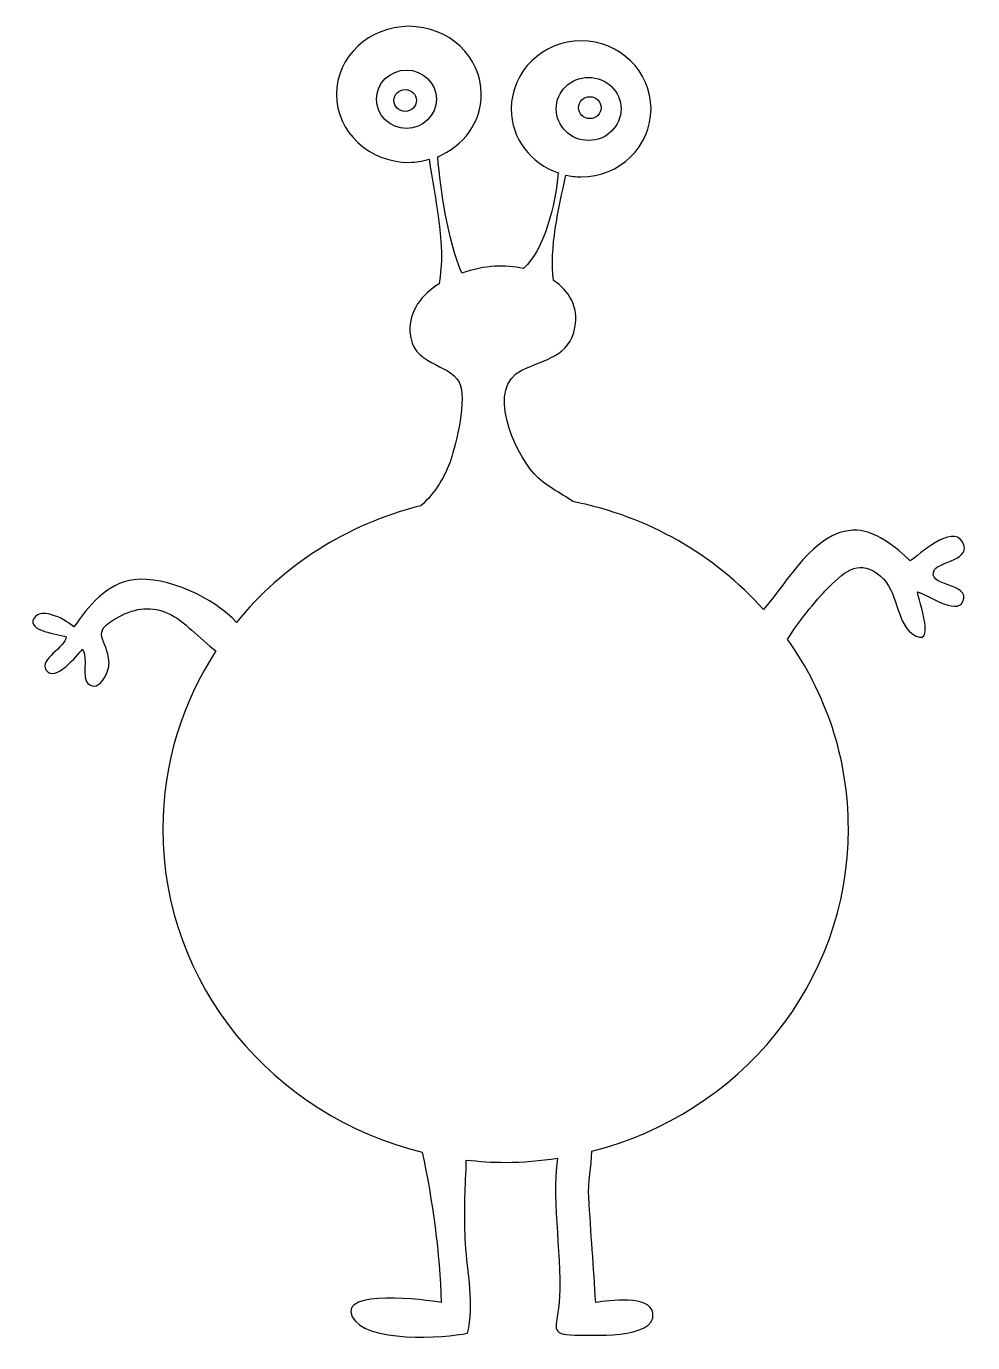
# Model space of a CAD drawing. Header units: centimetres. Extents: x -5.7 to 5.8, y -8 to 8.
import ezdxf

# ---------------------------------------------------------------- set-up
doc = ezdxf.new("R2010")
doc.units = ezdxf.units.CM
doc.header["$MEASUREMENT"] = 0
doc.layers.add('Camada 1', color=7, linetype='Continuous')

msp = doc.modelspace()

# ---------------------------------------------------------------- linework, layer by layer
at = {"layer": 'Camada 1'}
for points, knots in [([(5.63438, 0.97311), (5.55784, 0.8042), (5.19459, 1.06847), (5.08436, 1.08992), (5.08436, 1.08992), (5.09701, 0.99755), (5.32701, 0.36618), (5.01745, 0.58599), (5.01745, 0.58599), (4.82549, 0.72207), (4.84796, 1.10656), (4.63497, 1.28388), (4.63497, 1.28388), (4.38491, 1.49266), (4.22643, 1.36143), (4.00981, 1.14984), (4.00981, 1.14984), (3.91205, 1.05427), (3.63632, 0.73569), (3.50768, 0.51545), (3.50768, 0.51545), (3.97234, -0.13812), (4.24581, -0.93), (4.24581, -1.78476), (4.24581, -1.78476), (4.24581, -3.66841), (2.92258, -5.24731), (1.13251, -5.69996), (1.13251, -5.69996), (1.12489, -5.88488), (1.08422, -6.06942), (1.09504, -6.25977), (1.09504, -6.25977), (1.11928, -6.68517), (1.15333, -7.11115), (1.17899, -7.5349), (1.17899, -7.5349), (1.33226, -7.51344), (1.84521, -7.44193), (1.87326, -7.66574), (1.87326, -7.66574), (1.91334, -7.98694), (1.09001, -7.92982), (0.92491, -7.93022), (0.92491, -7.93022), (0.60995, -7.93064), (0.70671, -7.82584), (0.72996, -7.5802), (0.72996, -7.5802), (0.78483, -7.00373), (0.63558, -6.36375), (0.71353, -5.78331), (0.71353, -5.78331), (0.50776, -5.81395), (0.29938, -5.8344), (0.08517, -5.8344), (0.08517, -5.8344), (-0.07713, -5.8344), (-0.23662, -5.82318), (-0.3937, -5.80596), (-0.3937, -5.80596), (-0.3933, -5.85324), (-0.39209, -5.89952), (-0.3937, -5.9264), (-0.3937, -5.9264), (-0.41153, -6.22734), (-0.41754, -6.51565), (-0.40071, -6.81921), (-0.40071, -6.81921), (-0.38147, -7.16325), (-0.2903, -7.5688), (-0.37547, -7.9058), (-0.37547, -7.9058), (-0.65357, -7.97454), (-1.62676, -8.02322), (-1.77583, -7.70943), (-1.77583, -7.70943), (-1.93873, -7.36661), (-0.8794, -7.50268), (-0.69503, -7.53491), (-0.69503, -7.53491), (-0.71448, -6.93243), (-0.79922, -6.30544), (-0.92707, -5.70897), (-0.92707, -5.70897), (-2.73499, -5.26836), (-4.07585, -3.68104), (-4.07585, -1.78478), (-4.07585, -1.78478), (-4.07585, -0.98973), (-3.83741, -0.25096), (-3.43088, 0.37456), (-3.43088, 0.37456), (-3.62143, 0.51902), (-3.82762, 0.74783), (-3.99772, 0.8248), (-3.99772, 0.8248), (-4.21232, 0.92198), (-4.39806, 0.90153), (-4.60825, 0.78874), (-4.60825, 0.78874), (-4.99055, 0.58276), (-4.73848, 0.53186), (-4.72827, 0.23132), (-4.72827, 0.23132), (-4.72427, 0.12051), (-4.84609, -0.14156), (-4.98555, -0.02054), (-4.98555, -0.02054), (-5.0581, 0.04256), (-4.98415, 0.29384), (-5.04847, 0.39501), (-5.04847, 0.39501), (-5.10938, 0.33389), (-5.38489, -0.02597), (-5.49469, 0.14635), (-5.49469, 0.14635), (-5.57462, 0.272), (-5.25704, 0.42046), (-5.24643, 0.54669), (-5.24643, 0.54669), (-5.3388, 0.57675), (-5.73194, 0.61622), (-5.63997, 0.76831), (-5.63997, 0.76831), (-5.5448, 0.92521), (-5.2268, 0.73585), (-5.15507, 0.66512), (-5.15507, 0.66512), (-4.97275, 0.91801), (-4.76555, 1.1959), (-4.42294, 1.23858), (-4.42294, 1.23858), (-4.03543, 1.28628), (-3.44575, 1.01977), (-3.18186, 0.71923), (-3.18186, 0.71923), (-2.62422, 1.40731), (-1.84259, 1.91282), (-0.94296, 2.13584), (-0.94296, 2.13584), (-0.77484, 2.28549), (-0.64343, 2.5025), (-0.58109, 2.69244), (-0.58109, 2.69244), (-0.51598, 2.8908), (-0.37612, 3.43841), (-0.47952, 3.63518), (-0.47952, 3.63518), (-0.60295, 3.8718), (-1.05478, 3.83775), (-1.07581, 4.24489), (-1.07581, 4.24489), (-1.08944, 4.50476), (-0.93315, 4.69931), (-0.72055, 4.83237), (-0.72055, 4.83237), (-0.63678, 5.30304), (-0.77384, 5.86686), (-0.84236, 6.34214), (-0.84236, 6.34214), (-0.92049, 6.32089), (-1.00246, 6.30528), (-1.0884, 6.30528), (-1.0884, 6.30528), (-1.57349, 6.30528), (-1.96721, 6.67474), (-1.96721, 7.13099), (-1.96721, 7.13099), (-1.96715, 7.58703), (-1.57342, 7.95671), (-1.08834, 7.95671), (-1.08834, 7.95671), (-0.60344, 7.95671), (-0.20992, 7.58703), (-0.20992, 7.131), (-0.20992, 7.131), (-0.20992, 6.79157), (-0.42812, 6.50084), (-0.7393, 6.3736), (-0.7393, 6.3736), (-0.69982, 5.95043), (-0.61947, 5.37797), (-0.44757, 4.95882), (-0.44757, 4.95882), (-0.30991, 5.00689), (-0.16907, 5.03735), (-0.04464, 5.04457), (-0.04464, 5.04457), (0.06656, 5.05177), (0.18679, 5.04216), (0.304, 5.01692), (0.304, 5.01692), (0.55506, 5.24676), (0.68791, 5.77993), (0.72458, 6.17765), (0.72458, 6.17765), (0.39319, 6.28965), (0.15374, 6.59323), (0.15374, 6.95428), (0.15374, 6.95428), (0.15374, 7.40992), (0.53363, 7.77981), (1.0021, 7.77981), (1.0021, 7.77981), (1.47033, 7.77981), (1.85025, 7.40995), (1.85025, 6.95428), (1.85025, 6.95428), (1.85025, 6.49824), (1.47036, 6.12878), (1.0021, 6.12878), (1.0021, 6.12878), (0.93818, 6.12878), (0.87626, 6.1368), (0.81634, 6.15021), (0.81634, 6.15021), (0.72638, 5.73505), (0.61536, 5.26499), (0.66706, 4.86986), (0.66706, 4.86986), (0.85399, 4.74662), (0.97361, 4.55829), (0.92672, 4.30061), (0.92672, 4.30061), (0.86258, 3.94758), (0.56204, 3.91651), (0.28352, 3.78266), (0.28352, 3.78266), (-0.14987, 3.57409), (0.17253, 2.81508), (0.4338, 2.52256), (0.4338, 2.52256), (0.56665, 2.3741), (0.74379, 2.30076), (0.90166, 2.18675), (0.90166, 2.18675), (1.81797, 2.00903), (2.62262, 1.53696), (3.21473, 0.87815), (3.21473, 0.87815), (3.51609, 1.2202), (3.82602, 1.81528), (4.29992, 1.84152), (4.29992, 1.84152), (4.55037, 1.85533), (4.84091, 1.62432), (4.99659, 1.46743), (4.99659, 1.46743), (5.10219, 1.53717), (5.50231, 1.91905), (5.63035, 1.69807), (5.63035, 1.69807), (5.75418, 1.48307), (5.34822, 1.45442), (5.29293, 1.36245), (5.29293, 1.36245), (5.16572, 1.15044), (5.74138, 1.20814), (5.63438, 0.97311)], [0, 0, 0, 0, 0.01515152, 0.01515152, 0.01515152, 0.01515152, 0.03030303, 0.03030303, 0.03030303, 0.03030303, 0.04545455, 0.04545455, 0.04545455, 0.04545455, 0.06060606, 0.06060606, 0.06060606, 0.06060606, 0.07575758, 0.07575758, 0.07575758, 0.07575758, 0.09090909, 0.09090909, 0.09090909, 0.09090909, 0.10606061, 0.10606061, 0.10606061, 0.10606061, 0.12121212, 0.12121212, 0.12121212, 0.12121212, 0.13636364, 0.13636364, 0.13636364, 0.13636364, 0.15151515, 0.15151515, 0.15151515, 0.15151515, 0.16666667, 0.16666667, 0.16666667, 0.16666667, 0.18181818, 0.18181818, 0.18181818, 0.18181818, 0.1969697, 0.1969697, 0.1969697, 0.1969697, 0.21212121, 0.21212121, 0.21212121, 0.21212121, 0.22727273, 0.22727273, 0.22727273, 0.22727273, 0.24242424, 0.24242424, 0.24242424, 0.24242424, 0.25757576, 0.25757576, 0.25757576, 0.25757576, 0.27272727, 0.27272727, 0.27272727, 0.27272727, 0.28787879, 0.28787879, 0.28787879, 0.28787879, 0.3030303, 0.3030303, 0.3030303, 0.3030303, 0.31818182, 0.31818182, 0.31818182, 0.31818182, 0.33333333, 0.33333333, 0.33333333, 0.33333333, 0.34848485, 0.34848485, 0.34848485, 0.34848485, 0.36363636, 0.36363636, 0.36363636, 0.36363636, 0.37878788, 0.37878788, 0.37878788, 0.37878788, 0.39393939, 0.39393939, 0.39393939, 0.39393939, 0.40909091, 0.40909091, 0.40909091, 0.40909091, 0.42424242, 0.42424242, 0.42424242, 0.42424242, 0.43939394, 0.43939394, 0.43939394, 0.43939394, 0.45454545, 0.45454545, 0.45454545, 0.45454545, 0.46969697, 0.46969697, 0.46969697, 0.46969697, 0.48484848, 0.48484848, 0.48484848, 0.48484848, 0.5, 0.5, 0.5, 0.5, 0.51515152, 0.51515152, 0.51515152, 0.51515152, 0.53030303, 0.53030303, 0.53030303, 0.53030303, 0.54545455, 0.54545455, 0.54545455, 0.54545455, 0.56060606, 0.56060606, 0.56060606, 0.56060606, 0.57575758, 0.57575758, 0.57575758, 0.57575758, 0.59090909, 0.59090909, 0.59090909, 0.59090909, 0.60606061, 0.60606061, 0.60606061, 0.60606061, 0.62121212, 0.62121212, 0.62121212, 0.62121212, 0.63636364, 0.63636364, 0.63636364, 0.63636364, 0.65151515, 0.65151515, 0.65151515, 0.65151515, 0.66666667, 0.66666667, 0.66666667, 0.66666667, 0.68181818, 0.68181818, 0.68181818, 0.68181818, 0.6969697, 0.6969697, 0.6969697, 0.6969697, 0.71212121, 0.71212121, 0.71212121, 0.71212121, 0.72727273, 0.72727273, 0.72727273, 0.72727273, 0.74242424, 0.74242424, 0.74242424, 0.74242424, 0.75757576, 0.75757576, 0.75757576, 0.75757576, 0.77272727, 0.77272727, 0.77272727, 0.77272727, 0.78787879, 0.78787879, 0.78787879, 0.78787879, 0.8030303, 0.8030303, 0.8030303, 0.8030303, 0.81818182, 0.81818182, 0.81818182, 0.81818182, 0.83333333, 0.83333333, 0.83333333, 0.83333333, 0.84848485, 0.84848485, 0.84848485, 0.84848485, 0.86363636, 0.86363636, 0.86363636, 0.86363636, 0.87878788, 0.87878788, 0.87878788, 0.87878788, 0.89393939, 0.89393939, 0.89393939, 0.89393939, 0.90909091, 0.90909091, 0.90909091, 0.90909091, 0.92424242, 0.92424242, 0.92424242, 0.92424242, 0.93939394, 0.93939394, 0.93939394, 0.93939394, 0.95454545, 0.95454545, 0.95454545, 0.95454545, 0.96969697, 0.96969697, 0.96969697, 0.96969697, 1, 1, 1, 1]), ([(-1.11882, 7.42574), (-1.31937, 7.42574), (-1.48207, 7.26704), (-1.48207, 7.07149), (-1.48207, 7.07149), (-1.48207, 6.87633), (-1.31938, 6.71785), (-1.11882, 6.71785), (-1.11882, 6.71785), (-0.91805, 6.71785), (-0.75494, 6.87634), (-0.75494, 7.07149), (-0.75494, 7.07149), (-0.75494, 7.26705), (-0.91802, 7.42574), (-1.11882, 7.42574)], [0, 0, 0, 0, 0.2, 0.2, 0.2, 0.2, 0.4, 0.4, 0.4, 0.4, 0.6, 0.6, 0.6, 0.6, 1, 1, 1, 1]), ([(1.09246, 7.33716), (0.87526, 7.33716), (0.69916, 7.16566), (0.69916, 6.95425), (0.69916, 6.95425), (0.69916, 6.74248), (0.87527, 6.57076), (1.09246, 6.57076), (1.09246, 6.57076), (1.31045, 6.57076), (1.48658, 6.74247), (1.48658, 6.95425), (1.48658, 6.95425), (1.48656, 7.16566), (1.31045, 7.33716), (1.09246, 7.33716)], [0, 0, 0, 0, 0.2, 0.2, 0.2, 0.2, 0.4, 0.4, 0.4, 0.4, 0.6, 0.6, 0.6, 0.6, 1, 1, 1, 1]), ([(-1.13403, 7.18971), (-1.20957, 7.18971), (-1.27008, 7.13079), (-1.27008, 7.05707), (-1.27008, 7.05707), (-1.27008, 6.98373), (-1.20957, 6.92462), (-1.13403, 6.92462), (-1.13403, 6.92462), (-1.05831, 6.92462), (-0.99737, 6.98373), (-0.99737, 7.05707), (-0.99737, 7.05707), (-0.99737, 7.13079), (-1.05828, 7.18971), (-1.13403, 7.18971)], [0, 0, 0, 0, 0.2, 0.2, 0.2, 0.2, 0.4, 0.4, 0.4, 0.4, 0.6, 0.6, 0.6, 0.6, 1, 1, 1, 1]), ([(1.10789, 7.10173), (1.03254, 7.10173), (0.97166, 7.04223), (0.97166, 6.96888), (0.97166, 6.96888), (0.97166, 6.89535), (1.03257, 6.83603), (1.10789, 6.83603), (1.10789, 6.83603), (1.18321, 6.83603), (1.24412, 6.89535), (1.24412, 6.96888), (1.24412, 6.96888), (1.24412, 7.04223), (1.18322, 7.10173), (1.10789, 7.10173)], [0, 0, 0, 0, 0.2, 0.2, 0.2, 0.2, 0.4, 0.4, 0.4, 0.4, 0.6, 0.6, 0.6, 0.6, 1, 1, 1, 1])]:
    msp.add_open_spline(points, degree=3, knots=knots, dxfattribs=at)

doc.saveas('drawing.dxf')
